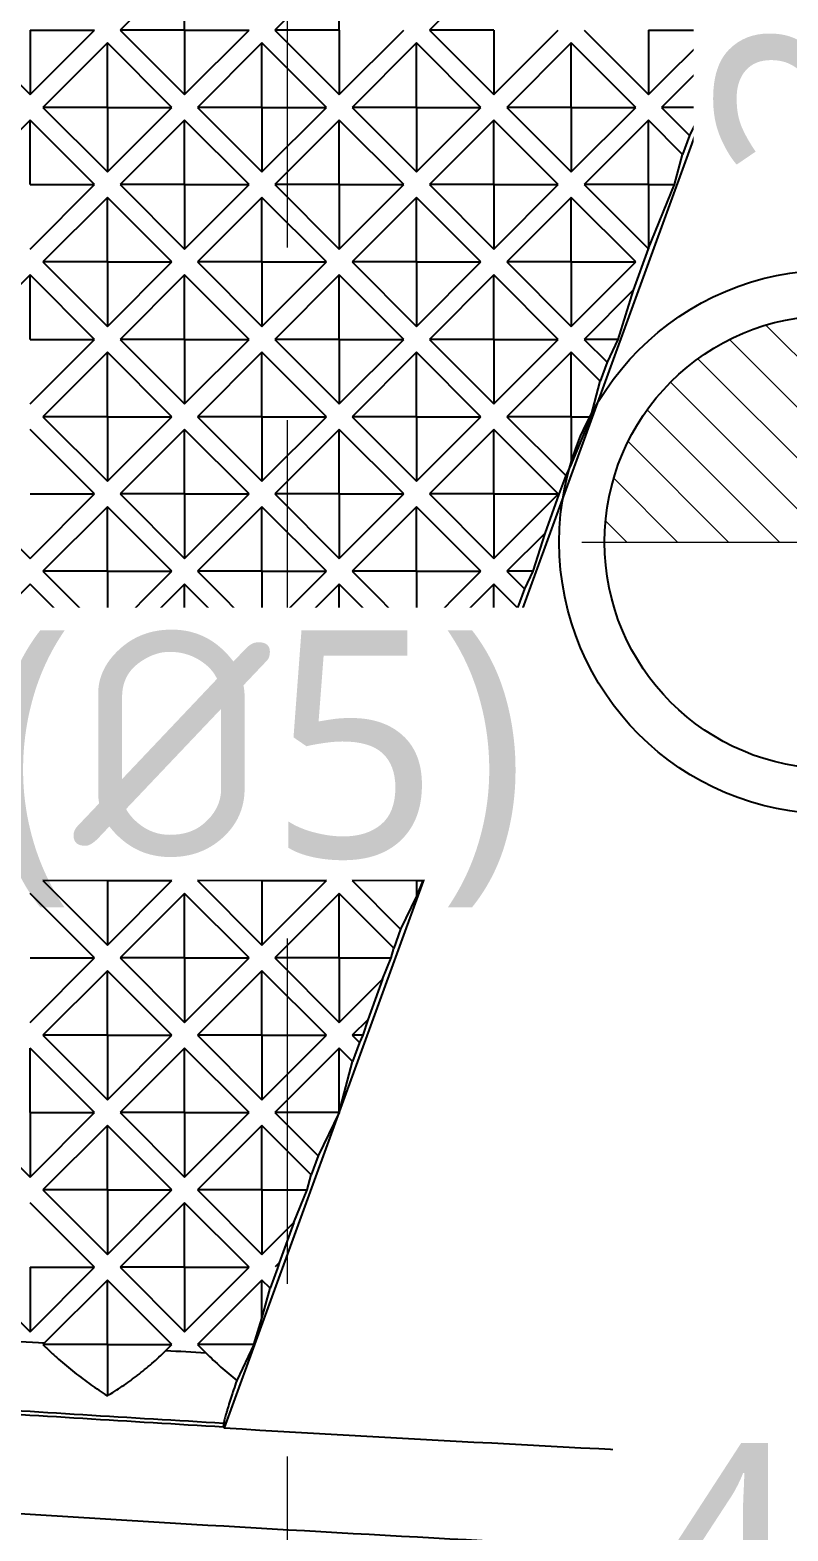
# Model space of a CAD drawing. Header units: millimetres. Extents: x 2519 to 3162, y 2051 to 2506.
# Drawn here: x 2842.58 to 2850.94, y 2234.64 to 2251.2 of the extents above; entities that cross this region are included whole.
import ezdxf
from ezdxf.enums import TextEntityAlignment as Align
from ezdxf.lldxf.tags import DXFTag

# ---------------------------------------------------------------- set-up
doc = ezdxf.new("R2010")
doc.units = ezdxf.units.MM
doc.linetypes.add('CENTER', pattern=[50.8, 31.75, -6.35, 6.35, -6.35])
doc.linetypes.add('HIDDEN', pattern=[9.525, 6.35, -3.175])
doc.layers.add('20', color=7, linetype='Continuous', true_color=0xffffff)
for name, color, linetype, lineweight in [('cool', 153, 'HIDDEN', 9), ('dim', 82, 'Continuous', 9), ('epin', 13, 'Continuous', 9)]:
    doc.layers.add(name, color=color, linetype=linetype, lineweight=lineweight)
doc.styles.add('Capful-A', font='')
doc.styles.add('TXT05', font='txt.shx', dxfattribs={"width": 0.5, "bigfont": 'gbcbig.shx'})
doc.styles.get('Capful-A').set_extended_font_data('Microsoft YaHei')
tags = doc.linetypes.add('DASHED', pattern=[25.72, 12.86, -12.86]).pattern_tags.tags
tags[6:7] = [DXFTag(74, 4), DXFTag(75, 0), DXFTag(340, '0'), DXFTag(46, 0.0), DXFTag(50, 0.0), DXFTag(44, 0.0), DXFTag(45, 0.0)]
tags[4:5] = [DXFTag(74, 4), DXFTag(75, 0), DXFTag(340, '0'), DXFTag(46, 0.0), DXFTag(50, 0.0), DXFTag(44, 0.0), DXFTag(45, 0.0)]
doc.dimstyles.new('Capful-A-1.0', dxfattribs={"dimtxt": 2.5, "dimasz": 2.5, "dimexe": 1.5, "dimexo": 1, "dimgap": 1.5, "dimtad": 0, "dimdsep": 46, "dimtxsty": 'Capful-A', "dimcen": 0, "dimclrt": 2, "dimazin": 2, "dimtfac": 1, "dimtmove": 0, "dimatfit": 3, "dimfxl": 0, "dimtolj": 1, "dimtzin": 0, "dimarcsym": 0})

# ---------------------------------------------------------------- blocks, each defined once
blk = doc.blocks.new('SL')
at = {"layer": 'cool', "lineweight": 18, "ltscale": 0.6}
blk.add_line((4, 208.79), (4, 11.21), dxfattribs=at)
blk = doc.blocks.new('epin_ejp_5')
at = {"layer": 'epin'}
h = blk.add_hatch(dxfattribs=at)
h.set_pattern_fill('_ANSI31', color=123, scale=0.125, angle=90)
h.set_pattern_definition([(135, (-3763.9753, 4046.3883), (-0.280633004, -0.280633004), [])])
h.paths.add_polyline_path([(0, 2.5, 0.414214), (-2.5, 0), (0, 0)])
h.paths.add_polyline_path([(2.5, 0), (0, 0), (0, -2.5, 0.414214)])
at = {"layer": 'epin', "color": 1, "linetype": 'CENTER', "ltscale": 0.1}
for p, q in [((0, -2.75), (0, 2.75)), ((-2.75, 0), (2.75, 0))]:
    blk.add_line(p, q, dxfattribs=at)
at = {"layer": 'epin'}
blk.add_circle((0, 0), 2.5, dxfattribs=at)
at = {"layer": 'epin', "color": 6, "style": 'TXT05', "width": 0.5}
blk.add_text('%%c5', height=1.75, dxfattribs=at).set_placement((0.829, 1.125), align=Align.MIDDLE)
blk = doc.blocks.new('*D126')
at = {"layer": 'Defpoints', "color": 0, "transparency": 16777216}
for p in [(2813.414, 2279.55), (2883.414, 2244.05), (2884.068, 2244.05)]:
    blk.add_point(p, dxfattribs=at)
at = {"layer": 'dim', "color": 0, "lineweight": -2, "transparency": 16777216}
blk.add_line((2884.414, 2244.05), (2884.068, 2244.05), dxfattribs=at)
at = {"layer": 'dim', "color": 2, "transparency": 16777216, "insert": (2891.836, 2244.05), "char_height": 2.5, "attachment_point": 5, "style": 'Capful-A', "bg_fill": 3, "box_fill_scale": 1.1, "bg_fill_color": 256, "bg_fill_true_color": 13158600, "bg_fill_transparency": 0}
blk.add_mtext('\\A1;35.5({\\fISOCPEUR|b0|i0|c134|p34;%%C}5)', dxfattribs=at)
blk = doc.blocks.new('*D127')
at = {"layer": 'Defpoints', "color": 0, "transparency": 16777216}
for p in [(2813.414, 2279.55), (2880.414, 2241.3), (2880.414, 2240.094)]:
    blk.add_point(p, dxfattribs=at)
at = {"layer": 'dim', "color": 0, "lineweight": -2, "transparency": 16777216}
blk.add_line((2880.414, 2240.3), (2880.414, 2240.094), dxfattribs=at)
at = {"layer": 'dim', "color": 2, "transparency": 16777216, "insert": (2880.414, 2236.836), "char_height": 2.5, "attachment_point": 5, "rotation": 90, "style": 'Capful-A', "bg_fill": 3, "box_fill_scale": 1.1, "bg_fill_color": 256, "bg_fill_true_color": 13158600, "bg_fill_transparency": 0}
blk.add_mtext('\\A1;67', dxfattribs=at)
blk = doc.blocks.new('*D128')
at = {"layer": 'Defpoints', "color": 0, "transparency": 16777216}
for p in [(2813.414, 2279.55), (2873.239, 2235.14), (2873.239, 2233.408)]:
    blk.add_point(p, dxfattribs=at)
at = {"layer": 'dim', "color": 0, "lineweight": -2, "transparency": 16777216}
blk.add_line((2873.239, 2234.14), (2873.239, 2233.408), dxfattribs=at)
at = {"layer": 'dim', "color": 2, "transparency": 16777216, "insert": (2873.239, 2227.896), "char_height": 2.5, "attachment_point": 5, "rotation": 90, "style": 'Capful-A', "bg_fill": 3, "box_fill_scale": 1.1, "bg_fill_color": 256, "bg_fill_true_color": 13158600, "bg_fill_transparency": 0}
blk.add_mtext('\\A1;59.83', dxfattribs=at)
blk = doc.blocks.new('*D129')
at = {"layer": 'Defpoints', "color": 0, "transparency": 16777216}
for p in [(2813.414, 2279.55), (2870.234, 2237.34), (2871.039, 2237.34)]:
    blk.add_point(p, dxfattribs=at)
at = {"layer": 'dim', "color": 0, "lineweight": -2, "transparency": 16777216}
blk.add_line((2870.039, 2237.34), (2870.234, 2237.34), dxfattribs=at)
at = {"layer": 'dim', "color": 2, "transparency": 16777216, "insert": (2864.826, 2237.34), "char_height": 2.5, "attachment_point": 5, "style": 'Capful-A', "bg_fill": 3, "box_fill_scale": 1.1, "bg_fill_color": 256, "bg_fill_true_color": 13158600, "bg_fill_transparency": 0}
blk.add_mtext('\\A1;42.21', dxfattribs=at)
blk = doc.blocks.new('*D130')
at = {"layer": 'Defpoints', "color": 0, "transparency": 16777216}
for p in [(2813.414, 2279.55), (2868.705, 2246.05), (2870.414, 2246.05)]:
    blk.add_point(p, dxfattribs=at)
at = {"layer": 'dim', "color": 0, "lineweight": -2, "transparency": 16777216}
blk.add_line((2869.414, 2246.05), (2868.705, 2246.05), dxfattribs=at)
at = {"layer": 'dim', "color": 2, "transparency": 16777216, "insert": (2864.133, 2246.05), "char_height": 2.5, "attachment_point": 5, "style": 'Capful-A', "bg_fill": 3, "box_fill_scale": 1.1, "bg_fill_color": 256, "bg_fill_true_color": 13158600, "bg_fill_transparency": 0}
blk.add_mtext('\\A1;33.5', dxfattribs=at)
blk = doc.blocks.new('*D131')
at = {"layer": 'Defpoints', "color": 0, "transparency": 16777216}
for p in [(2813.414, 2279.55), (2872.914, 2250.535), (2872.914, 2248.8)]:
    blk.add_point(p, dxfattribs=at)
at = {"layer": 'dim', "color": 0, "lineweight": -2, "transparency": 16777216}
blk.add_line((2872.914, 2249.8), (2872.914, 2250.535), dxfattribs=at)
at = {"layer": 'dim', "color": 2, "transparency": 16777216, "insert": (2872.914, 2255.081), "char_height": 2.5, "attachment_point": 5, "rotation": 90, "style": 'Capful-A', "bg_fill": 3, "box_fill_scale": 1.1, "bg_fill_color": 256, "bg_fill_true_color": 13158600, "bg_fill_transparency": 0}
blk.add_mtext('\\A1;59.5', dxfattribs=at)
blk = doc.blocks.new('*D171')
at = {"layer": 'Defpoints', "color": 0, "transparency": 16777216}
for p in [(2813.414, 2279.55), (2834.164, 2243.05), (2835.074, 2243.05)]:
    blk.add_point(p, dxfattribs=at)
at = {"layer": 'dim', "color": 0, "lineweight": -2, "transparency": 16777216}
blk.add_line((2834.663, 2243.05), (2835.074, 2243.05), dxfattribs=at)
at = {"layer": 'dim', "color": 2, "transparency": 16777216, "insert": (2841.841, 2243.05), "char_height": 2.5, "attachment_point": 5, "style": 'Capful-A', "bg_fill": 3, "box_fill_scale": 1.1, "bg_fill_color": 256, "bg_fill_true_color": 13158600, "bg_fill_transparency": 0}
blk.add_mtext('\\A1;36.5({\\fISOCPEUR|b0|i0|c134|p34;%%C}5)', dxfattribs=at)
blk = doc.blocks.new('*D173')
at = {"layer": 'Defpoints', "color": 0, "transparency": 16777216}
for p in [(2813.414, 2279.55), (2851.414, 2249.172), (2851.414, 2248.3)]:
    blk.add_point(p, dxfattribs=at)
at = {"layer": 'dim', "color": 0, "lineweight": -2, "transparency": 16777216}
blk.add_line((2851.414, 2248.8), (2851.414, 2249.172), dxfattribs=at)
at = {"layer": 'dim', "color": 2, "transparency": 16777216, "insert": (2851.414, 2251.416), "char_height": 2.5, "attachment_point": 5, "rotation": 90, "style": 'Capful-A', "bg_fill": 3, "box_fill_scale": 1.1, "bg_fill_color": 256, "bg_fill_true_color": 13158600, "bg_fill_transparency": 0}
blk.add_mtext('\\A1;38', dxfattribs=at)
blk = doc.blocks.new('*D174')
at = {"layer": 'Defpoints', "color": 0, "transparency": 16777216}
for p in [(2813.414, 2279.55), (2854.164, 2245.55), (2855.032, 2245.55)]:
    blk.add_point(p, dxfattribs=at)
at = {"layer": 'dim', "color": 0, "lineweight": -2, "transparency": 16777216}
blk.add_line((2854.663, 2245.55), (2855.032, 2245.55), dxfattribs=at)
at = {"layer": 'dim', "color": 2, "transparency": 16777216, "insert": (2857.323, 2245.55), "char_height": 2.5, "attachment_point": 5, "style": 'Capful-A', "bg_fill": 3, "box_fill_scale": 1.1, "bg_fill_color": 256, "bg_fill_true_color": 13158600, "bg_fill_transparency": 0}
blk.add_mtext('\\A1;34', dxfattribs=at)
blk = doc.blocks.new('*D193')
at = {"layer": 'Defpoints', "color": 0, "transparency": 16777216}
for p in [(2813.414, 2279.55), (2858.057, 2234.325), (2858.46, 2234.325)]:
    blk.add_point(p, dxfattribs=at)
at = {"layer": 'dim', "color": 0, "lineweight": -2, "transparency": 16777216}
blk.add_line((2857.961, 2234.325), (2858.057, 2234.325), dxfattribs=at)
at = {"layer": 'dim', "color": 2, "transparency": 16777216, "insert": (2853.419, 2234.325), "char_height": 2.5, "attachment_point": 5, "style": 'Capful-A', "bg_fill": 3, "box_fill_scale": 1.1, "bg_fill_color": 256, "bg_fill_true_color": 13158600, "bg_fill_transparency": 0}
blk.add_mtext('\\A1;45.23', dxfattribs=at)
blk = doc.blocks.new('*D194')
at = {"layer": 'Defpoints', "color": 0, "transparency": 16777216}
for p in [(2813.414, 2279.55), (2860.46, 2232.125), (2860.46, 2231.618)]:
    blk.add_point(p, dxfattribs=at)
at = {"layer": 'dim', "color": 0, "lineweight": -2, "transparency": 16777216}
blk.add_line((2860.46, 2231.625), (2860.46, 2231.618), dxfattribs=at)
at = {"layer": 'dim', "color": 2, "transparency": 16777216, "insert": (2860.46, 2226.976), "char_height": 2.5, "attachment_point": 5, "rotation": 90, "style": 'Capful-A', "bg_fill": 3, "box_fill_scale": 1.1, "bg_fill_color": 256, "bg_fill_true_color": 13158600, "bg_fill_transparency": 0}
blk.add_mtext('\\A1;47.05', dxfattribs=at)

msp = doc.modelspace()

# ---------------------------------------------------------------- linework, layer by layer
at = {"layer": '20', "color": 7, "linetype": 'Continuous'}
for p, q in [((2850.86, 2252.652), (2845.988, 2239.266)), ((2844.282, 2251.908), (2843.572, 2251.197)), ((2844.282, 2251.197), (2844.282, 2251.908)), ((2845.988, 2251.908), (2845.277, 2251.197)), ((2845.988, 2251.197), (2845.988, 2251.908)), ((2847.694, 2251.908), (2846.983, 2251.197)), ((2850.527, 2251.891), (2850.206, 2251.009)), ((2841.866, 2251.197), (2842.577, 2250.487)), ((2842.577, 2251.197), (2842.577, 2250.487)), ((2842.577, 2251.197), (2843.288, 2251.197)), ((2842.577, 2250.487), (2843.288, 2251.197)), ((2843.572, 2251.197), (2844.282, 2250.487)), ((2844.282, 2251.197), (2843.572, 2251.197)), ((2844.282, 2250.487), (2844.993, 2251.197)), ((2844.282, 2251.197), (2844.282, 2250.487)), ((2844.282, 2251.197), (2844.993, 2251.197)), ((2845.988, 2251.197), (2845.277, 2251.197)), ((2845.277, 2251.197), (2845.988, 2250.487)), ((2845.988, 2251.197), (2845.988, 2250.487)), ((2845.988, 2250.487), (2846.699, 2251.197)), ((2847.694, 2251.197), (2846.983, 2251.197)), ((2846.983, 2251.197), (2847.694, 2250.487)), ((2847.694, 2251.197), (2847.694, 2250.487)), ((2847.694, 2250.487), (2848.404, 2251.197)), ((2848.688, 2251.197), (2849.399, 2250.487)), ((2849.399, 2250.487), (2850.11, 2251.197)), ((2849.399, 2251.197), (2849.399, 2250.487)), ((2849.399, 2251.197), (2850.11, 2251.197)), ((2843.43, 2251.055), (2842.719, 2250.344)), ((2843.43, 2250.344), (2843.43, 2251.055)), ((2844.14, 2250.344), (2843.43, 2251.055)), ((2845.135, 2251.055), (2844.425, 2250.344)), ((2845.846, 2250.344), (2845.135, 2251.055)), ((2845.135, 2250.344), (2845.135, 2251.055)), ((2846.841, 2251.055), (2846.13, 2250.344)), ((2847.551, 2250.344), (2846.841, 2251.055)), ((2846.841, 2250.344), (2846.841, 2251.055)), ((2848.546, 2251.055), (2847.836, 2250.344)), ((2849.257, 2250.344), (2848.546, 2251.055)), ((2848.546, 2250.344), (2848.546, 2251.055)), ((2850.206, 2251.009), (2849.541, 2250.344)), ((2850.206, 2251.009), (2850, 2250.344)), ((2843.43, 2250.344), (2842.719, 2250.344)), ((2842.719, 2250.344), (2843.43, 2249.634)), ((2843.43, 2250.344), (2844.14, 2250.344)), ((2843.43, 2250.344), (2843.43, 2249.634)), ((2843.43, 2249.634), (2844.14, 2250.344)), ((2844.425, 2250.344), (2845.135, 2249.634)), ((2845.135, 2250.344), (2844.425, 2250.344)), ((2845.135, 2250.344), (2845.846, 2250.344)), ((2845.135, 2249.634), (2845.846, 2250.344)), ((2845.135, 2250.344), (2845.135, 2249.634)), ((2846.13, 2250.344), (2846.841, 2249.634)), ((2846.841, 2250.344), (2846.13, 2250.344)), ((2846.841, 2249.634), (2847.551, 2250.344)), ((2846.841, 2250.344), (2847.551, 2250.344)), ((2846.841, 2250.344), (2846.841, 2249.634)), ((2847.836, 2250.344), (2848.546, 2249.634)), ((2848.546, 2250.344), (2847.836, 2250.344)), ((2848.546, 2249.634), (2849.257, 2250.344)), ((2848.546, 2250.344), (2848.546, 2249.634)), ((2848.546, 2250.344), (2849.257, 2250.344)), ((2850, 2250.344), (2849.541, 2250.344)), ((2849.541, 2250.344), (2849.851, 2250.035)), ((2850, 2250.344), (2849.851, 2250.035)), ((2842.577, 2250.202), (2841.866, 2249.492)), ((2842.577, 2249.492), (2842.577, 2250.202)), ((2843.288, 2249.492), (2842.577, 2250.202)), ((2844.282, 2250.202), (2843.572, 2249.492)), ((2844.282, 2249.492), (2844.282, 2250.202)), ((2844.993, 2249.492), (2844.282, 2250.202)), ((2845.988, 2250.202), (2845.277, 2249.492)), ((2845.988, 2249.492), (2845.988, 2250.202)), ((2846.699, 2249.492), (2845.988, 2250.202)), ((2847.694, 2250.202), (2846.983, 2249.492)), ((2848.404, 2249.492), (2847.694, 2250.202)), ((2847.694, 2249.492), (2847.694, 2250.202)), ((2849.399, 2250.202), (2848.688, 2249.492)), ((2849.399, 2249.492), (2849.399, 2250.202)), ((2849.775, 2249.826), (2849.399, 2250.202)), ((2849.851, 2250.035), (2849.775, 2249.826)), ((2849.687, 2249.492), (2849.775, 2249.826)), ((2842.577, 2249.492), (2843.288, 2249.492)), ((2842.577, 2248.781), (2843.288, 2249.492)), ((2843.572, 2249.492), (2844.282, 2248.781)), ((2844.282, 2249.492), (2843.572, 2249.492)), ((2844.282, 2249.492), (2844.993, 2249.492)), ((2844.282, 2248.781), (2844.993, 2249.492)), ((2844.282, 2249.492), (2844.282, 2248.781)), ((2845.988, 2249.492), (2845.277, 2249.492)), ((2845.277, 2249.492), (2845.988, 2248.781)), ((2845.988, 2249.492), (2845.988, 2248.781)), ((2845.988, 2249.492), (2846.699, 2249.492)), ((2845.988, 2248.781), (2846.699, 2249.492)), ((2846.983, 2249.492), (2847.694, 2248.781)), ((2847.694, 2249.492), (2846.983, 2249.492)), ((2847.694, 2248.781), (2848.404, 2249.492)), ((2847.694, 2249.492), (2848.404, 2249.492)), ((2847.694, 2249.492), (2847.694, 2248.781)), ((2848.688, 2249.492), (2849.397, 2248.783)), ((2849.399, 2249.492), (2848.688, 2249.492)), ((2849.395, 2248.781), (2849.687, 2249.492)), ((2849.399, 2249.492), (2849.687, 2249.492)), ((2849.399, 2249.492), (2849.399, 2248.783)), ((2843.43, 2249.35), (2842.719, 2248.639)), ((2843.43, 2248.639), (2843.43, 2249.35)), ((2844.14, 2248.639), (2843.43, 2249.35)), ((2845.135, 2249.35), (2844.425, 2248.639)), ((2845.846, 2248.639), (2845.135, 2249.35)), ((2845.135, 2248.639), (2845.135, 2249.35)), ((2846.841, 2249.35), (2846.13, 2248.639)), ((2847.551, 2248.639), (2846.841, 2249.35)), ((2846.841, 2248.639), (2846.841, 2249.35)), ((2848.546, 2249.35), (2847.836, 2248.639)), ((2848.546, 2248.639), (2848.546, 2249.35)), ((2849.257, 2248.639), (2848.546, 2249.35)), ((2849.396, 2248.783), (2849.23, 2248.328)), ((2843.43, 2248.639), (2842.719, 2248.639)), ((2842.719, 2248.639), (2843.43, 2247.928)), ((2843.43, 2248.639), (2844.14, 2248.639)), ((2843.43, 2248.639), (2843.43, 2247.928)), ((2843.43, 2247.928), (2844.14, 2248.639)), ((2844.425, 2248.639), (2845.135, 2247.928)), ((2845.135, 2248.639), (2844.425, 2248.639)), ((2845.135, 2248.639), (2845.846, 2248.639)), ((2845.135, 2247.928), (2845.846, 2248.639)), ((2845.135, 2248.639), (2845.135, 2247.928)), ((2846.13, 2248.639), (2846.841, 2247.928)), ((2846.841, 2248.639), (2846.13, 2248.639)), ((2846.841, 2247.928), (2847.551, 2248.639)), ((2846.841, 2248.639), (2847.551, 2248.639)), ((2846.841, 2248.639), (2846.841, 2247.928)), ((2848.546, 2248.639), (2847.836, 2248.639)), ((2847.836, 2248.639), (2848.546, 2247.928)), ((2848.546, 2248.639), (2848.546, 2247.928)), ((2848.546, 2248.639), (2849.257, 2248.639)), ((2848.546, 2247.928), (2849.257, 2248.639)), ((2842.577, 2248.497), (2841.866, 2247.786)), ((2842.577, 2247.786), (2842.577, 2248.497)), ((2843.288, 2247.786), (2842.577, 2248.497)), ((2844.282, 2248.497), (2843.572, 2247.786)), ((2844.993, 2247.786), (2844.282, 2248.497)), ((2844.282, 2247.786), (2844.282, 2248.497)), ((2845.988, 2248.497), (2845.277, 2247.786)), ((2846.699, 2247.786), (2845.988, 2248.497)), ((2845.988, 2247.786), (2845.988, 2248.497)), ((2847.694, 2248.497), (2846.983, 2247.786)), ((2847.694, 2247.786), (2847.694, 2248.497)), ((2848.404, 2247.786), (2847.694, 2248.497)), ((2849.23, 2248.328), (2848.688, 2247.786)), ((2849.23, 2248.328), (2849.062, 2247.786)), ((2842.577, 2247.076), (2843.288, 2247.786)), ((2842.577, 2247.786), (2843.288, 2247.786)), ((2843.572, 2247.786), (2844.282, 2247.076)), ((2844.282, 2247.786), (2843.572, 2247.786)), ((2844.282, 2247.786), (2844.282, 2247.076)), ((2844.282, 2247.076), (2844.993, 2247.786)), ((2844.282, 2247.786), (2844.993, 2247.786)), ((2845.277, 2247.786), (2845.988, 2247.076)), ((2845.988, 2247.786), (2845.277, 2247.786)), ((2845.988, 2247.076), (2846.699, 2247.786)), ((2845.988, 2247.786), (2845.988, 2247.076)), ((2845.988, 2247.786), (2846.699, 2247.786)), ((2847.694, 2247.786), (2846.983, 2247.786)), ((2846.983, 2247.786), (2847.694, 2247.076)), ((2847.694, 2247.786), (2847.694, 2247.076)), ((2847.694, 2247.786), (2848.404, 2247.786)), ((2847.694, 2247.076), (2848.404, 2247.786)), ((2849.062, 2247.786), (2848.688, 2247.786)), ((2848.688, 2247.786), (2848.941, 2247.534)), ((2849.062, 2247.786), (2848.941, 2247.534)), ((2843.43, 2247.644), (2842.719, 2246.933)), ((2843.43, 2246.933), (2843.43, 2247.644)), ((2844.14, 2246.933), (2843.43, 2247.644)), ((2845.135, 2247.644), (2844.425, 2246.933)), ((2845.846, 2246.933), (2845.135, 2247.644)), ((2845.135, 2246.933), (2845.135, 2247.644)), ((2846.841, 2247.644), (2846.13, 2246.933)), ((2847.551, 2246.933), (2846.841, 2247.644)), ((2846.841, 2246.933), (2846.841, 2247.644)), ((2848.546, 2247.644), (2847.836, 2246.933)), ((2848.865, 2247.325), (2848.546, 2247.644)), ((2848.546, 2246.933), (2848.546, 2247.644)), ((2848.941, 2247.534), (2848.865, 2247.325)), ((2848.761, 2246.933), (2848.865, 2247.325)), ((2843.43, 2246.933), (2842.719, 2246.933)), ((2842.719, 2246.933), (2843.43, 2246.223)), ((2843.43, 2246.933), (2844.14, 2246.933)), ((2843.43, 2246.933), (2843.43, 2246.223)), ((2843.43, 2246.223), (2844.14, 2246.933)), ((2844.425, 2246.933), (2845.135, 2246.223)), ((2845.135, 2246.933), (2844.425, 2246.933)), ((2845.135, 2246.933), (2845.846, 2246.933)), ((2845.135, 2246.223), (2845.846, 2246.933)), ((2845.135, 2246.933), (2845.135, 2246.223)), ((2846.13, 2246.933), (2846.841, 2246.223)), ((2846.841, 2246.933), (2846.13, 2246.933)), ((2846.841, 2246.223), (2847.551, 2246.933)), ((2846.841, 2246.933), (2847.551, 2246.933)), ((2846.841, 2246.933), (2846.841, 2246.223)), ((2847.836, 2246.933), (2848.486, 2246.283)), ((2848.546, 2246.933), (2847.836, 2246.933)), ((2848.546, 2246.933), (2848.761, 2246.933)), ((2848.546, 2246.933), (2848.546, 2246.409)), ((2848.761, 2246.933), (2848.546, 2246.409)), ((2843.288, 2246.081), (2842.577, 2246.791)), ((2844.282, 2246.791), (2843.572, 2246.081)), ((2844.993, 2246.081), (2844.282, 2246.791)), ((2844.282, 2246.081), (2844.282, 2246.791)), ((2845.988, 2246.791), (2845.277, 2246.081)), ((2845.988, 2246.081), (2845.988, 2246.791)), ((2846.699, 2246.081), (2845.988, 2246.791)), ((2847.694, 2246.791), (2846.983, 2246.081)), ((2848.407, 2246.078), (2847.694, 2246.791)), ((2847.694, 2246.081), (2847.694, 2246.791)), ((2848.546, 2246.409), (2848.486, 2246.283)), ((2848.486, 2246.283), (2848.411, 2246.078)), ((2841.866, 2246.081), (2842.577, 2245.37)), ((2842.577, 2246.081), (2843.288, 2246.081)), ((2842.577, 2245.37), (2843.288, 2246.081)), ((2843.572, 2246.081), (2844.282, 2245.37)), ((2844.282, 2246.081), (2843.572, 2246.081)), ((2844.282, 2245.37), (2844.993, 2246.081)), ((2844.282, 2246.081), (2844.282, 2245.37)), ((2844.282, 2246.081), (2844.993, 2246.081)), ((2845.988, 2246.081), (2845.277, 2246.081)), ((2845.277, 2246.081), (2845.988, 2245.37)), ((2845.988, 2246.081), (2845.988, 2245.37)), ((2845.988, 2246.081), (2846.699, 2246.081)), ((2845.988, 2245.37), (2846.699, 2246.081)), ((2846.983, 2246.081), (2847.694, 2245.37)), ((2847.694, 2246.081), (2846.983, 2246.081)), ((2847.694, 2245.37), (2848.405, 2246.082)), ((2847.694, 2246.081), (2847.694, 2245.37)), ((2847.694, 2246.081), (2848.405, 2246.081)), ((2848.411, 2246.078), (2848.254, 2245.646)), ((2843.43, 2245.939), (2842.719, 2245.228)), ((2843.43, 2245.228), (2843.43, 2245.939)), ((2844.14, 2245.228), (2843.43, 2245.939)), ((2845.135, 2245.939), (2844.425, 2245.228)), ((2845.846, 2245.228), (2845.135, 2245.939)), ((2845.135, 2245.228), (2845.135, 2245.939)), ((2846.841, 2245.939), (2846.13, 2245.228)), ((2847.551, 2245.228), (2846.841, 2245.939)), ((2846.841, 2245.228), (2846.841, 2245.939)), ((2848.254, 2245.646), (2847.836, 2245.228)), ((2848.254, 2245.646), (2848.124, 2245.228)), ((2843.43, 2245.228), (2842.719, 2245.228)), ((2842.719, 2245.228), (2843.43, 2244.517)), ((2843.43, 2245.228), (2844.14, 2245.228)), ((2843.43, 2245.228), (2843.43, 2244.517)), ((2843.43, 2244.517), (2844.14, 2245.228)), ((2844.425, 2245.228), (2845.135, 2244.517)), ((2845.135, 2245.228), (2844.425, 2245.228)), ((2845.135, 2245.228), (2845.846, 2245.228)), ((2845.135, 2244.517), (2845.846, 2245.228)), ((2845.135, 2245.228), (2845.135, 2244.517)), ((2846.13, 2245.228), (2846.841, 2244.517)), ((2846.841, 2245.228), (2846.13, 2245.228)), ((2846.841, 2244.517), (2847.551, 2245.228)), ((2846.841, 2245.228), (2847.551, 2245.228)), ((2846.841, 2245.228), (2846.841, 2244.517)), ((2847.836, 2245.228), (2848.031, 2245.033)), ((2848.124, 2245.228), (2847.836, 2245.228)), ((2848.124, 2245.228), (2848.031, 2245.033)), ((2842.577, 2245.086), (2841.866, 2244.375)), ((2843.288, 2244.375), (2842.577, 2245.086)), ((2844.282, 2245.086), (2843.572, 2244.375)), ((2844.993, 2244.375), (2844.282, 2245.086)), ((2844.282, 2244.375), (2844.282, 2245.086)), ((2845.988, 2245.086), (2845.277, 2244.375)), ((2846.699, 2244.375), (2845.988, 2245.086)), ((2845.988, 2244.375), (2845.988, 2245.086)), ((2847.694, 2245.086), (2846.983, 2244.375)), ((2847.955, 2244.824), (2847.694, 2245.086)), ((2847.694, 2244.375), (2847.694, 2245.086)), ((2848.031, 2245.033), (2847.955, 2244.824)), ((2847.836, 2244.375), (2847.955, 2244.824)), ((2842.577, 2244.375), (2843.288, 2244.375)), ((2842.577, 2243.664), (2843.288, 2244.375)), ((2843.43, 2244.233), (2842.719, 2243.522)), ((2844.14, 2243.522), (2843.43, 2244.233)), ((2843.43, 2243.522), (2843.43, 2244.233)), ((2843.572, 2244.375), (2844.282, 2243.664)), ((2844.282, 2244.375), (2843.572, 2244.375)), ((2844.282, 2243.664), (2844.993, 2244.375)), ((2844.282, 2244.375), (2844.993, 2244.375)), ((2844.282, 2244.375), (2844.282, 2243.664)), ((2845.135, 2244.233), (2844.425, 2243.522)), ((2845.846, 2243.522), (2845.135, 2244.233)), ((2845.135, 2243.522), (2845.135, 2244.233)), ((2845.277, 2244.375), (2845.988, 2243.664)), ((2845.988, 2244.375), (2845.277, 2244.375)), ((2845.988, 2243.664), (2846.699, 2244.375)), ((2845.988, 2244.375), (2846.699, 2244.375)), ((2845.988, 2244.375), (2845.988, 2243.664)), ((2846.841, 2244.233), (2846.13, 2243.522)), ((2847.5, 2243.574), (2846.841, 2244.233)), ((2846.841, 2243.522), (2846.841, 2244.233)), ((2846.983, 2244.375), (2847.576, 2243.782)), ((2847.694, 2244.375), (2846.983, 2244.375)), ((2847.694, 2244.375), (2847.694, 2244.028)), ((2847.694, 2244.375), (2847.836, 2244.375)), ((2847.836, 2244.375), (2847.694, 2244.028)), ((2847.694, 2244.028), (2847.576, 2243.782)), ((2847.576, 2243.782), (2847.5, 2243.574)), ((2847.5, 2243.574), (2847.486, 2243.522)), ((2843.43, 2243.522), (2842.719, 2243.522)), ((2842.719, 2243.522), (2843.43, 2242.812)), ((2843.43, 2243.522), (2844.14, 2243.522)), ((2843.43, 2243.522), (2843.43, 2242.812)), ((2843.43, 2242.812), (2844.14, 2243.522)), ((2844.425, 2243.522), (2845.135, 2242.812)), ((2845.135, 2243.522), (2844.425, 2243.522)), ((2845.135, 2243.522), (2845.846, 2243.522)), ((2845.135, 2242.812), (2845.846, 2243.522)), ((2845.135, 2243.522), (2845.135, 2242.812)), ((2846.13, 2243.522), (2846.841, 2242.812)), ((2846.841, 2243.522), (2846.13, 2243.522)), ((2846.841, 2243.522), (2847.486, 2243.522)), ((2846.841, 2243.522), (2846.841, 2242.812)), ((2846.841, 2242.812), (2847.44, 2243.411)), ((2847.44, 2243.411), (2847.278, 2242.964)), ((2847.44, 2243.411), (2847.486, 2243.522)), ((2842.577, 2243.38), (2841.866, 2242.67)), ((2843.288, 2242.67), (2842.577, 2243.38)), ((2844.282, 2243.38), (2843.572, 2242.67)), ((2844.282, 2242.67), (2844.282, 2243.38)), ((2844.993, 2242.67), (2844.282, 2243.38)), ((2845.988, 2243.38), (2845.277, 2242.67)), ((2845.988, 2242.67), (2845.988, 2243.38)), ((2846.699, 2242.67), (2845.988, 2243.38)), ((2847.278, 2242.964), (2846.983, 2242.67)), ((2847.278, 2242.964), (2847.187, 2242.67)), ((2841.866, 2242.67), (2842.577, 2241.959)), ((2842.577, 2242.67), (2842.577, 2241.959)), ((2842.577, 2242.67), (2843.288, 2242.67)), ((2842.577, 2241.959), (2843.288, 2242.67)), ((2844.282, 2242.67), (2843.572, 2242.67)), ((2843.572, 2242.67), (2844.282, 2241.959)), ((2844.282, 2242.67), (2844.282, 2241.959)), ((2844.282, 2242.67), (2844.993, 2242.67)), ((2844.282, 2241.959), (2844.993, 2242.67)), ((2845.988, 2242.67), (2845.277, 2242.67)), ((2845.277, 2242.67), (2845.988, 2241.959)), ((2845.988, 2242.67), (2845.988, 2241.959)), ((2845.988, 2242.67), (2846.699, 2242.67)), ((2845.988, 2241.959), (2846.699, 2242.67)), ((2847.187, 2242.67), (2846.983, 2242.67)), ((2846.983, 2242.67), (2847.12, 2242.532)), ((2847.187, 2242.67), (2847.12, 2242.532)), ((2843.43, 2242.527), (2842.719, 2241.817)), ((2843.43, 2241.817), (2843.43, 2242.527)), ((2844.14, 2241.817), (2843.43, 2242.527)), ((2845.135, 2242.527), (2844.425, 2241.817)), ((2845.846, 2241.817), (2845.135, 2242.527)), ((2845.135, 2241.817), (2845.135, 2242.527)), ((2846.841, 2242.527), (2846.13, 2241.817)), ((2847.045, 2242.324), (2846.841, 2242.527)), ((2846.841, 2241.817), (2846.841, 2242.527)), ((2847.12, 2242.532), (2847.045, 2242.324)), ((2846.911, 2241.817), (2847.045, 2242.324)), ((2843.43, 2241.817), (2842.719, 2241.817)), ((2842.719, 2241.817), (2843.43, 2241.106)), ((2843.43, 2241.817), (2844.14, 2241.817)), ((2843.43, 2241.817), (2843.43, 2241.106)), ((2843.43, 2241.106), (2844.14, 2241.817)), ((2844.425, 2241.817), (2845.135, 2241.106)), ((2845.135, 2241.817), (2844.425, 2241.817)), ((2845.135, 2241.817), (2845.846, 2241.817)), ((2845.135, 2241.106), (2845.846, 2241.817)), ((2845.135, 2241.817), (2845.135, 2241.106)), ((2846.13, 2241.817), (2846.665, 2241.282)), ((2846.841, 2241.817), (2846.13, 2241.817)), ((2846.841, 2241.817), (2846.911, 2241.817)), ((2846.911, 2241.817), (2846.841, 2241.647)), ((2846.841, 2241.817), (2846.841, 2241.647)), ((2843.288, 2240.964), (2842.577, 2241.675)), ((2844.282, 2241.675), (2843.572, 2240.964)), ((2844.993, 2240.964), (2844.282, 2241.675)), ((2844.282, 2240.964), (2844.282, 2241.675)), ((2845.988, 2241.675), (2845.277, 2240.964)), ((2846.589, 2241.073), (2845.988, 2241.675)), ((2845.988, 2240.964), (2845.988, 2241.675)), ((2846.841, 2241.647), (2846.665, 2241.282)), ((2846.665, 2241.282), (2846.589, 2241.073)), ((2842.577, 2240.253), (2843.288, 2240.964)), ((2842.577, 2240.964), (2843.288, 2240.964)), ((2843.572, 2240.964), (2844.282, 2240.253)), ((2844.282, 2240.964), (2843.572, 2240.964)), ((2844.282, 2240.253), (2844.993, 2240.964)), ((2844.282, 2240.964), (2844.993, 2240.964)), ((2844.282, 2240.964), (2844.282, 2240.253)), ((2845.277, 2240.964), (2845.988, 2240.253)), ((2845.988, 2240.964), (2845.277, 2240.964)), ((2845.988, 2240.964), (2846.561, 2240.964)), ((2845.988, 2240.964), (2845.988, 2240.253)), ((2846.464, 2240.73), (2846.561, 2240.964)), ((2846.561, 2240.964), (2846.589, 2241.073)), ((2843.43, 2240.822), (2842.719, 2240.111)), ((2843.43, 2240.111), (2843.43, 2240.822)), ((2844.14, 2240.111), (2843.43, 2240.822)), ((2845.135, 2240.822), (2844.425, 2240.111)), ((2845.846, 2240.111), (2845.135, 2240.822)), ((2845.135, 2240.111), (2845.135, 2240.822)), ((2845.988, 2240.253), (2846.464, 2240.73)), ((2846.464, 2240.73), (2846.302, 2240.283)), ((2846.302, 2240.283), (2846.13, 2240.111)), ((2846.302, 2240.283), (2846.249, 2240.111)), ((2843.43, 2240.111), (2842.719, 2240.111)), ((2842.719, 2240.111), (2843.43, 2239.401)), ((2843.43, 2240.111), (2844.14, 2240.111)), ((2843.43, 2240.111), (2843.43, 2239.401)), ((2843.43, 2239.401), (2844.14, 2240.111)), ((2844.425, 2240.111), (2845.135, 2239.401)), ((2845.135, 2240.111), (2844.425, 2240.111)), ((2845.135, 2239.401), (2845.846, 2240.111)), ((2845.135, 2240.111), (2845.135, 2239.401)), ((2845.135, 2240.111), (2845.846, 2240.111)), ((2846.13, 2240.111), (2846.21, 2240.031)), ((2846.249, 2240.111), (2846.13, 2240.111)), ((2846.249, 2240.111), (2846.21, 2240.031)), ((2843.288, 2239.258), (2842.577, 2239.969)), ((2842.577, 2239.258), (2842.577, 2239.969)), ((2844.282, 2239.969), (2843.572, 2239.258)), ((2844.282, 2239.258), (2844.282, 2239.969)), ((2844.993, 2239.258), (2844.282, 2239.969)), ((2845.988, 2239.969), (2845.277, 2239.258)), ((2846.134, 2239.823), (2845.988, 2239.969)), ((2845.988, 2239.264), (2845.988, 2239.969)), ((2846.21, 2240.031), (2846.134, 2239.823)), ((2845.987, 2239.265), (2846.134, 2239.823)), ((2841.866, 2239.258), (2842.577, 2238.548)), ((2842.577, 2238.548), (2843.288, 2239.258)), ((2842.577, 2239.258), (2843.288, 2239.258)), ((2842.577, 2239.258), (2842.577, 2238.548)), ((2844.282, 2239.258), (2843.572, 2239.258)), ((2843.572, 2239.258), (2844.282, 2238.548)), ((2844.282, 2238.548), (2844.993, 2239.258)), ((2844.282, 2239.258), (2844.993, 2239.258)), ((2844.282, 2239.258), (2844.282, 2238.548)), ((2845.988, 2239.266), (2844.719, 2235.781)), ((2845.277, 2239.258), (2845.755, 2238.781)), ((2845.984, 2239.258), (2845.277, 2239.258)), ((2845.985, 2239.259), (2845.755, 2238.781)), ((2843.43, 2239.116), (2842.719, 2238.406)), ((2843.43, 2238.406), (2843.43, 2239.116)), ((2844.14, 2238.406), (2843.43, 2239.116)), ((2845.135, 2239.116), (2844.425, 2238.406)), ((2845.679, 2238.572), (2845.135, 2239.116)), ((2845.135, 2238.406), (2845.135, 2239.116)), ((2845.755, 2238.781), (2845.679, 2238.572)), ((2845.635, 2238.406), (2845.679, 2238.572)), ((2843.288, 2237.553), (2842.577, 2238.264)), ((2843.43, 2238.406), (2842.719, 2238.406)), ((2842.719, 2238.406), (2843.43, 2237.695)), ((2843.43, 2238.406), (2844.14, 2238.406)), ((2843.43, 2238.406), (2843.43, 2237.695)), ((2843.43, 2237.695), (2844.14, 2238.406)), ((2844.282, 2238.264), (2843.572, 2237.553)), ((2844.282, 2237.553), (2844.282, 2238.264)), ((2844.993, 2237.553), (2844.282, 2238.264)), ((2844.425, 2238.406), (2845.135, 2237.695)), ((2845.135, 2238.406), (2844.425, 2238.406)), ((2845.135, 2238.406), (2845.635, 2238.406)), ((2845.135, 2238.406), (2845.135, 2237.695)), ((2845.488, 2238.048), (2845.635, 2238.406)), ((2845.135, 2237.695), (2845.488, 2238.048)), ((2845.488, 2238.048), (2845.326, 2237.601)), ((2845.326, 2237.601), (2845.282, 2237.558)), ((2845.326, 2237.601), (2845.311, 2237.553)), ((2841.866, 2237.553), (2842.577, 2236.842)), ((2842.577, 2237.553), (2842.577, 2236.842)), ((2842.577, 2237.553), (2843.288, 2237.553)), ((2842.577, 2236.842), (2843.288, 2237.553)), ((2843.572, 2237.553), (2844.282, 2236.842)), ((2844.282, 2237.553), (2843.572, 2237.553)), ((2844.282, 2237.553), (2844.993, 2237.553)), ((2844.282, 2236.842), (2844.993, 2237.553)), ((2844.282, 2237.553), (2844.282, 2236.842)), ((2845.305, 2237.544), (2845.224, 2237.322)), ((2843.43, 2237.411), (2842.737, 2236.718)), ((2844.14, 2236.7), (2843.43, 2237.411)), ((2843.43, 2236.7), (2843.43, 2237.411)), ((2845.135, 2237.411), (2844.425, 2236.7)), ((2845.224, 2237.322), (2845.135, 2237.411)), ((2845.135, 2236.986), (2845.135, 2237.411)), ((2845.135, 2236.986), (2845.224, 2237.322)), ((2845.047, 2236.7), (2845.135, 2236.986)), ((2843.43, 2236.7), (2842.719, 2236.7)), ((2843.43, 2236.7), (2844.14, 2236.7)), ((2843.43, 2236.7), (2843.43, 2236.136)), ((2844.076, 2236.636), (2844.14, 2236.7)), ((2844.425, 2236.7), (2844.515, 2236.61)), ((2845.047, 2236.7), (2844.425, 2236.7)), ((2845.047, 2236.7), (2844.857, 2236.305))]:
    msp.add_line(p, q, dxfattribs=at)
msp.add_polyline3d([(2844.719, 2235.781, 0), (2844.719, 2235.781, 0), (2844.719, 2235.781, 0), (2844.719, 2235.781, 0), (2844.718, 2235.782, 0), (2844.718, 2235.782, 0), (2844.718, 2235.782, 0), (2844.718, 2235.782, 0), (2844.718, 2235.783, 0), (2844.718, 2235.783, 0), (2844.717, 2235.783, 0), (2844.717, 2235.784, 0), (2844.717, 2235.784, 0), (2844.717, 2235.784, 0), (2844.717, 2235.784, 0), (2844.717, 2235.785, 0), (2844.716, 2235.785, 0), (2844.716, 2235.785, 0), (2844.716, 2235.785, 0), (2844.716, 2235.786, 0), (2844.716, 2235.786, 0), (2844.715, 2235.786, 0), (2844.715, 2235.786, 0), (2844.715, 2235.787, 0), (2844.715, 2235.787, 0), (2844.715, 2235.787, 0), (2844.715, 2235.788, 0), (2844.714, 2235.788, 0), (2844.714, 2235.788, 0), (2844.714, 2235.788, 0), (2844.714, 2235.789, 0), (2844.714, 2235.789, 0), (2844.714, 2235.789, 0), (2844.713, 2235.789, 0), (2844.713, 2235.79, 0), (2844.713, 2235.79, 0), (2844.713, 2235.79, 0), (2844.713, 2235.79, 0), (2844.713, 2235.791, 0), (2844.712, 2235.791, 0), (2844.712, 2235.791, 0), (2844.712, 2235.792, 0), (2844.712, 2235.792, 0), (2844.712, 2235.792, 0), (2844.711, 2235.792, 0), (2844.711, 2235.793, 0), (2844.711, 2235.793, 0), (2844.711, 2235.793, 0), (2844.711, 2235.793, 0), (2844.711, 2235.794, 0), (2844.71, 2235.794, 0)], dxfattribs=at)
at = {"layer": '20', "color": 8, "linetype": 'DASHED', "ltscale": 0.2}
msp.add_circle((2851.414, 2245.55), 3, dxfattribs=at)
at = {"layer": '20', "color": 7, "linetype": 'Continuous'}
for centre, major_axis, ratio, start_param, end_param in [((2878.072, 2802.116), (30.397, 565.685), 0.99863, 3.130939, 3.13285), ((2878.072, 2802.116), (30.397, 565.685), 0.99863, 3.135221, 3.135998), ((2878.071, 2802.095), (-30.379, -566.469), 0.998653, 6.272425, 6.277915), ((2878.074, 2802.159), (30.44, 566.489), 0.99863, 3.130939, 3.136429), ((2878.071, 2802.106), (30.44, 566.489), 0.99863, 3.136445, 3.147572), ((2878.013, 2801.028), (30.44, 566.489), 0.99863, 3.131817, 3.151967)]:
    msp.add_ellipse(centre, major_axis=major_axis, ratio=ratio, start_param=start_param, end_param=end_param, dxfattribs=at)
for points, degree in [([(2845.311, 2237.553), (2845.305, 2237.544)], 1), ([(2842.737, 2236.718), (2842.731, 2236.712), (2842.725, 2236.706), (2842.719, 2236.7)], 3)]:
    msp.add_open_spline(points, degree=degree, dxfattribs=at)
for points, knots in [([(2842.719, 2236.7), (2842.747, 2236.673), (2842.776, 2236.646), (2842.833, 2236.592), (2842.862, 2236.566), (2842.95, 2236.489), (2843.009, 2236.44), (2843.128, 2236.346), (2843.188, 2236.301), (2843.308, 2236.215), (2843.369, 2236.175), (2843.43, 2236.136)], [0, 0, 0, 0, 0.125, 0.125, 0.25, 0.25, 0.5, 0.5, 0.75, 0.75, 1, 1, 1, 1]), ([(2843.43, 2236.136), (2843.485, 2236.168), (2843.54, 2236.203), (2843.622, 2236.259), (2843.65, 2236.278), (2843.691, 2236.308), (2843.705, 2236.318), (2843.733, 2236.339), (2843.746, 2236.349), (2843.815, 2236.401), (2843.868, 2236.445), (2843.974, 2236.537), (2844.025, 2236.585), (2844.076, 2236.636)], [0, 0, 0, 0, 0.25, 0.25, 0.375, 0.375, 0.4375, 0.4375, 0.5, 0.5, 0.75, 0.75, 1, 1, 1, 1]), ([(2844.515, 2236.61), (2844.57, 2236.555), (2844.626, 2236.502), (2844.74, 2236.401), (2844.798, 2236.352), (2844.857, 2236.305)], [0, 0, 0, 0, 0.5, 0.5, 1, 1, 1, 1]), ([(2844.857, 2236.305), (2844.845, 2236.27), (2844.833, 2236.236), (2844.817, 2236.186), (2844.811, 2236.17), (2844.801, 2236.138), (2844.796, 2236.123), (2844.782, 2236.078), (2844.773, 2236.049), (2844.76, 2236.009), (2844.756, 2235.996), (2844.749, 2235.971), (2844.746, 2235.959), (2844.736, 2235.925), (2844.73, 2235.905), (2844.723, 2235.878), (2844.721, 2235.869), (2844.717, 2235.854), (2844.716, 2235.846), (2844.712, 2235.827), (2844.708, 2235.806), (2844.709, 2235.796), (2844.71, 2235.794)], [0, 0, 0, 0, 0.125, 0.125, 0.1875, 0.1875, 0.25, 0.25, 0.375, 0.375, 0.4375, 0.4375, 0.5, 0.5, 0.625, 0.625, 0.6875, 0.6875, 0.75, 0.75, 0.875, 1, 1, 1, 1]), ([(2767.271, 2235.493), (2771.984, 2234.043), (2782.154, 2231.347), (2798.576, 2228.012), (2817.165, 2225.282), (2837.911, 2223.349), (2852.493, 2222.64), (2860.119, 2222.386)], [0, 0, 0, 0, 0.157439, 0.335587, 0.534474, 0.756655, 1, 1, 1, 1]), ([(2860.119, 2222.386), (2856.203, 2222.516), (2850.33, 2222.758), (2843.484, 2223.142), (2840.551, 2223.331), (2838.596, 2223.462), (2837.618, 2223.531), (2832.733, 2223.888), (2828.83, 2224.221), (2822.984, 2224.802), (2821.037, 2225.01), (2817.146, 2225.455), (2815.202, 2225.692), (2811.318, 2226.198), (2809.377, 2226.467), (2806.469, 2226.895), (2805.5, 2227.042), (2803.564, 2227.343), (2802.597, 2227.498), (2799.697, 2227.976), (2797.766, 2228.312), (2794.875, 2228.842), (2793.912, 2229.023), (2791.988, 2229.395), (2791.027, 2229.585), (2789.106, 2229.976), (2788.147, 2230.176), (2786.231, 2230.586), (2785.273, 2230.796), (2783.362, 2231.225), (2782.407, 2231.445), (2780.501, 2231.896), (2779.549, 2232.126), (2774.797, 2233.306), (2771.019, 2234.34), (2767.271, 2235.493)], [0, 0, 0, 0, 0.125, 0.1875, 0.21875, 0.21875, 0.25, 0.25, 0.375, 0.375, 0.4375, 0.4375, 0.5, 0.5, 0.5625, 0.5625, 0.59375, 0.59375, 0.625, 0.625, 0.6875, 0.6875, 0.71875, 0.71875, 0.75, 0.75, 0.78125, 0.78125, 0.8125, 0.8125, 0.84375, 0.84375, 0.875, 0.875, 1, 1, 1, 1])]:
    msp.add_open_spline(points, degree=3, knots=knots, dxfattribs=at)

# ---------------------------------------------------------------- block references
at = {"lineweight": 18}
msp.add_blockref('SL', (2841.414, 2169.55), dxfattribs=at)
at = {"layer": 'epin'}
msp.add_blockref('epin_ejp_5', (2851.414, 2245.55), dxfattribs=at)

# ---------------------------------------------------------------- next in the draw order: dimensions: what is measured, and where the dimension line sits
at = {"layer": 'dim'}
dim = msp.add_ordinate_dim(feature_location=(2883.414, 2244.05), offset=(0.654, 0), dtype=0, origin=(2813.414, 2279.55), text='<>({\\fISOCPEUR|b0|i0|c134|p34;%%C}5)', dimstyle='Capful-A-1.0', dxfattribs=at)
dim.commit()
dim.dimension.update_dxf_attribs({"geometry": '*D126', "text_midpoint": (2891.836, 2244.05)})

# ---------------------------------------------------------------- next in the draw order: dimensions: what is measured, and where the dimension line sits
dim = msp.add_ordinate_dim(feature_location=(2880.414, 2241.3), offset=(0, -1.206), dtype=1, origin=(2813.414, 2279.55), dimstyle='Capful-A-1.0', dxfattribs=at)
dim.commit()
dim.dimension.update_dxf_attribs({"geometry": '*D127', "text_midpoint": (2880.414, 2236.836)})

# ---------------------------------------------------------------- next in the draw order: dimensions: what is measured, and where the dimension line sits
dim = msp.add_ordinate_dim(feature_location=(2873.238741392, 2235.140093588), offset=(0, -1.732499653), dtype=1, origin=(2813.413741392, 2279.550093588), dimstyle='Capful-A-1.0', dxfattribs=at)
dim.commit()
dim.dimension.update_dxf_attribs({"geometry": '*D128', "text_midpoint": (2873.238741392, 2227.89613493)})

# ---------------------------------------------------------------- next in the draw order: dimensions: what is measured, and where the dimension line sits
dim = msp.add_ordinate_dim(feature_location=(2871.039, 2237.34), offset=(-0.805, 0), dtype=0, origin=(2813.414, 2279.55), dimstyle='Capful-A-1.0', dxfattribs=at)
dim.commit()
dim.dimension.update_dxf_attribs({"geometry": '*D129', "text_midpoint": (2864.826, 2237.34)})

# ---------------------------------------------------------------- next in the draw order: dimensions: what is measured, and where the dimension line sits
dim = msp.add_ordinate_dim(feature_location=(2870.414, 2246.05), offset=(-1.709, 0), dtype=0, origin=(2813.414, 2279.55), dimstyle='Capful-A-1.0', dxfattribs=at)
dim.commit()
dim.dimension.update_dxf_attribs({"geometry": '*D130', "text_midpoint": (2864.133, 2246.05)})

# ---------------------------------------------------------------- next in the draw order: dimensions: what is measured, and where the dimension line sits
dim = msp.add_ordinate_dim(feature_location=(2872.914, 2248.8), offset=(0, 1.735), dtype=1, origin=(2813.414, 2279.55), dimstyle='Capful-A-1.0', dxfattribs=at)
dim.commit()
dim.dimension.update_dxf_attribs({"geometry": '*D131', "text_midpoint": (2872.914, 2255.081)})

# ---------------------------------------------------------------- next in the draw order: dimensions: what is measured, and where the dimension line sits
dim = msp.add_ordinate_dim(feature_location=(2834.164, 2243.05), offset=(0.91, 0), dtype=0, origin=(2813.414, 2279.55), text='<>({\\fISOCPEUR|b0|i0|c134|p34;%%C}5)', dimstyle='Capful-A-1.0', override={"dimasz": 2, "dimexe": 0.49975, "dimexo": 0.49975, "dimgap": 0.49975}, dxfattribs=at)
dim.commit()
dim.dimension.update_dxf_attribs({"geometry": '*D171', "text_midpoint": (2841.841, 2243.05)})

# ---------------------------------------------------------------- next in the draw order: dimensions: what is measured, and where the dimension line sits
dim = msp.add_ordinate_dim(feature_location=(2851.414, 2248.3), offset=(0, 0.872), dtype=1, origin=(2813.414, 2279.55), dimstyle='Capful-A-1.0', override={"dimasz": 2, "dimexe": 0.49975, "dimexo": 0.49975, "dimgap": 0.49975}, dxfattribs=at)
dim.commit()
dim.dimension.update_dxf_attribs({"geometry": '*D173', "text_midpoint": (2851.414, 2251.416)})

# ---------------------------------------------------------------- next in the draw order: dimensions: what is measured, and where the dimension line sits
dim = msp.add_ordinate_dim(feature_location=(2854.164, 2245.55), offset=(0.868, 0), dtype=0, origin=(2813.414, 2279.55), dimstyle='Capful-A-1.0', override={"dimasz": 2, "dimexe": 0.49975, "dimexo": 0.49975, "dimgap": 0.49975}, dxfattribs=at)
dim.commit()
dim.dimension.update_dxf_attribs({"geometry": '*D174', "text_midpoint": (2857.323, 2245.55)})

# ---------------------------------------------------------------- next in the draw order: dimensions: what is measured, and where the dimension line sits
dim = msp.add_ordinate_dim(feature_location=(2858.460260923, 2234.325093588), offset=(-0.402874261, 0), dtype=0, origin=(2813.413741392, 2279.550093588), dimstyle='Capful-A-1.0', override={"dimasz": 2, "dimexe": 0.49975, "dimexo": 0.49975, "dimgap": 0.49975}, dxfattribs=at)
dim.commit()
dim.dimension.update_dxf_attribs({"geometry": '*D193', "text_midpoint": (2853.419483015, 2234.325093588)})

# ---------------------------------------------------------------- next in the draw order: dimensions: what is measured, and where the dimension line sits
dim = msp.add_ordinate_dim(feature_location=(2860.46, 2232.125), offset=(0, -0.507), dtype=1, origin=(2813.414, 2279.55), dimstyle='Capful-A-1.0', override={"dimasz": 2, "dimexe": 0.49975, "dimexo": 0.49975, "dimgap": 0.49975}, dxfattribs=at)
dim.commit()
dim.dimension.update_dxf_attribs({"geometry": '*D194', "text_midpoint": (2860.46, 2226.976)})

# ---------------------------------------------------------------- next in the draw order: linework, layer by layer
at = {"color": 2}
msp.add_circle((2851.414, 2245.55), 2.5, dxfattribs=at)

doc.saveas('drawing.dxf')
